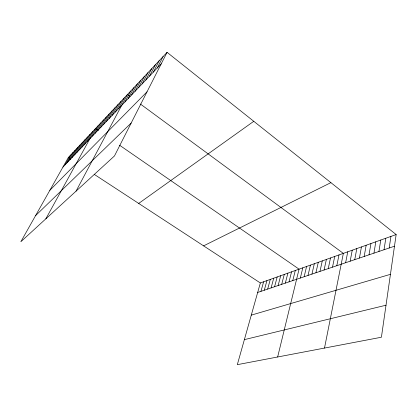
<?xml version="1.0" encoding="UTF-8"?>
<svg xmlns="http://www.w3.org/2000/svg" width="417" height="417" viewBox="0 0 417 417"><rect width="100%" height="100%" fill="white"/><g stroke="black" fill="none" stroke-linecap="round" stroke-linejoin="round"><path stroke-width="0.63" d="M396.15 234.552L381.414 337.233L237.32 364.666L260.349 282.961L396.15 234.552L167.066 52.334L68.367 157.454L20.85 241.73L114.466 155.953L167.066 52.334M389.207 247.995L390.932 236.413M384.026 249.747L385.808 238.243M378.938 251.467L380.768 240.036M373.94 253.155L375.811 241.803M369.019 254.818L370.942 243.538M364.187 256.45L366.152 245.248M359.433 258.06L361.44 246.927M354.758 259.64L356.806 248.579M350.16 261.193L352.245 250.205M345.636 262.72L347.762 251.8M324.499 348.07L343.347 253.374L140.393 104.031M336.811 265.707L339 254.923M332.5 267.161L334.726 256.45M328.257 268.595L330.519 257.951M324.082 270.007L326.375 259.426M319.975 271.394L322.294 260.88M315.924 272.765L318.275 262.314M311.942 274.11L314.319 263.726M308.017 275.439L310.42 265.113M304.155 276.742L306.578 266.484M300.344 278.03L302.794 267.834M277.649 356.988L299.067 269.158L119.543 145.205M292.786 280.584L295.283 270.508M289.038 281.856L291.556 271.837M285.343 283.101L287.881 273.145M281.704 284.331L284.264 274.438M278.118 285.546L280.698 275.71M274.589 286.74L277.185 276.961M271.107 287.912L273.719 278.196M267.672 289.075L270.305 279.411M264.295 290.216L266.937 280.615M260.959 291.342L263.617 281.798M157.251 67.997L163.078 56.576M153.352 72.099L159.179 60.731M149.531 76.108L155.359 64.802M145.794 80.038L151.616 68.784M142.134 83.88L147.952 72.683M138.548 87.648L144.365 76.509M135.04 91.333L140.847 80.252M131.6 94.951L137.401 83.926M128.227 98.49L134.024 87.523M124.923 101.962L130.709 91.052M76.035 191.163L127.461 94.513L130.062 96.426M118.506 108.707L124.276 97.906M115.394 111.98L121.149 101.237M109.337 118.339L115.071 107.706M112.34 115.191L118.084 104.5M106.398 121.43L112.116 110.854M103.51 124.464L109.218 113.945M97.891 130.37L103.572 119.955M100.674 127.446L106.366 116.979M95.159 133.242L100.825 122.885M45.849 218.821L95.472 128.582L98.131 130.417M92.475 136.062L98.125 125.757M87.169 141.634L92.788 131.444M81.977 147.092L87.56 137.011M84.547 144.386L90.15 134.248M76.963 152.356L82.514 142.385M79.449 149.75L85.016 139.721M74.523 154.926L80.059 145.001M69.764 159.925L75.263 150.11M72.12 157.444L77.64 147.576M65.161 164.757L70.629 155.046M67.445 162.359L72.928 152.596M62.92 167.113L161.238 63.811M49.837 190.314L147.034 91.792M35.56 215.641L131.183 123.02M138.699 203.433L253.776 121.305M203.6 245.863L330.895 182.646M257.67 292.458L394.477 246.212M251.284 315.122L390.442 274.334M244.372 339.641L386.012 305.213M68.367 157.454L70.838 159.065M94.278 174.389L260.349 282.961"/></g></svg>
